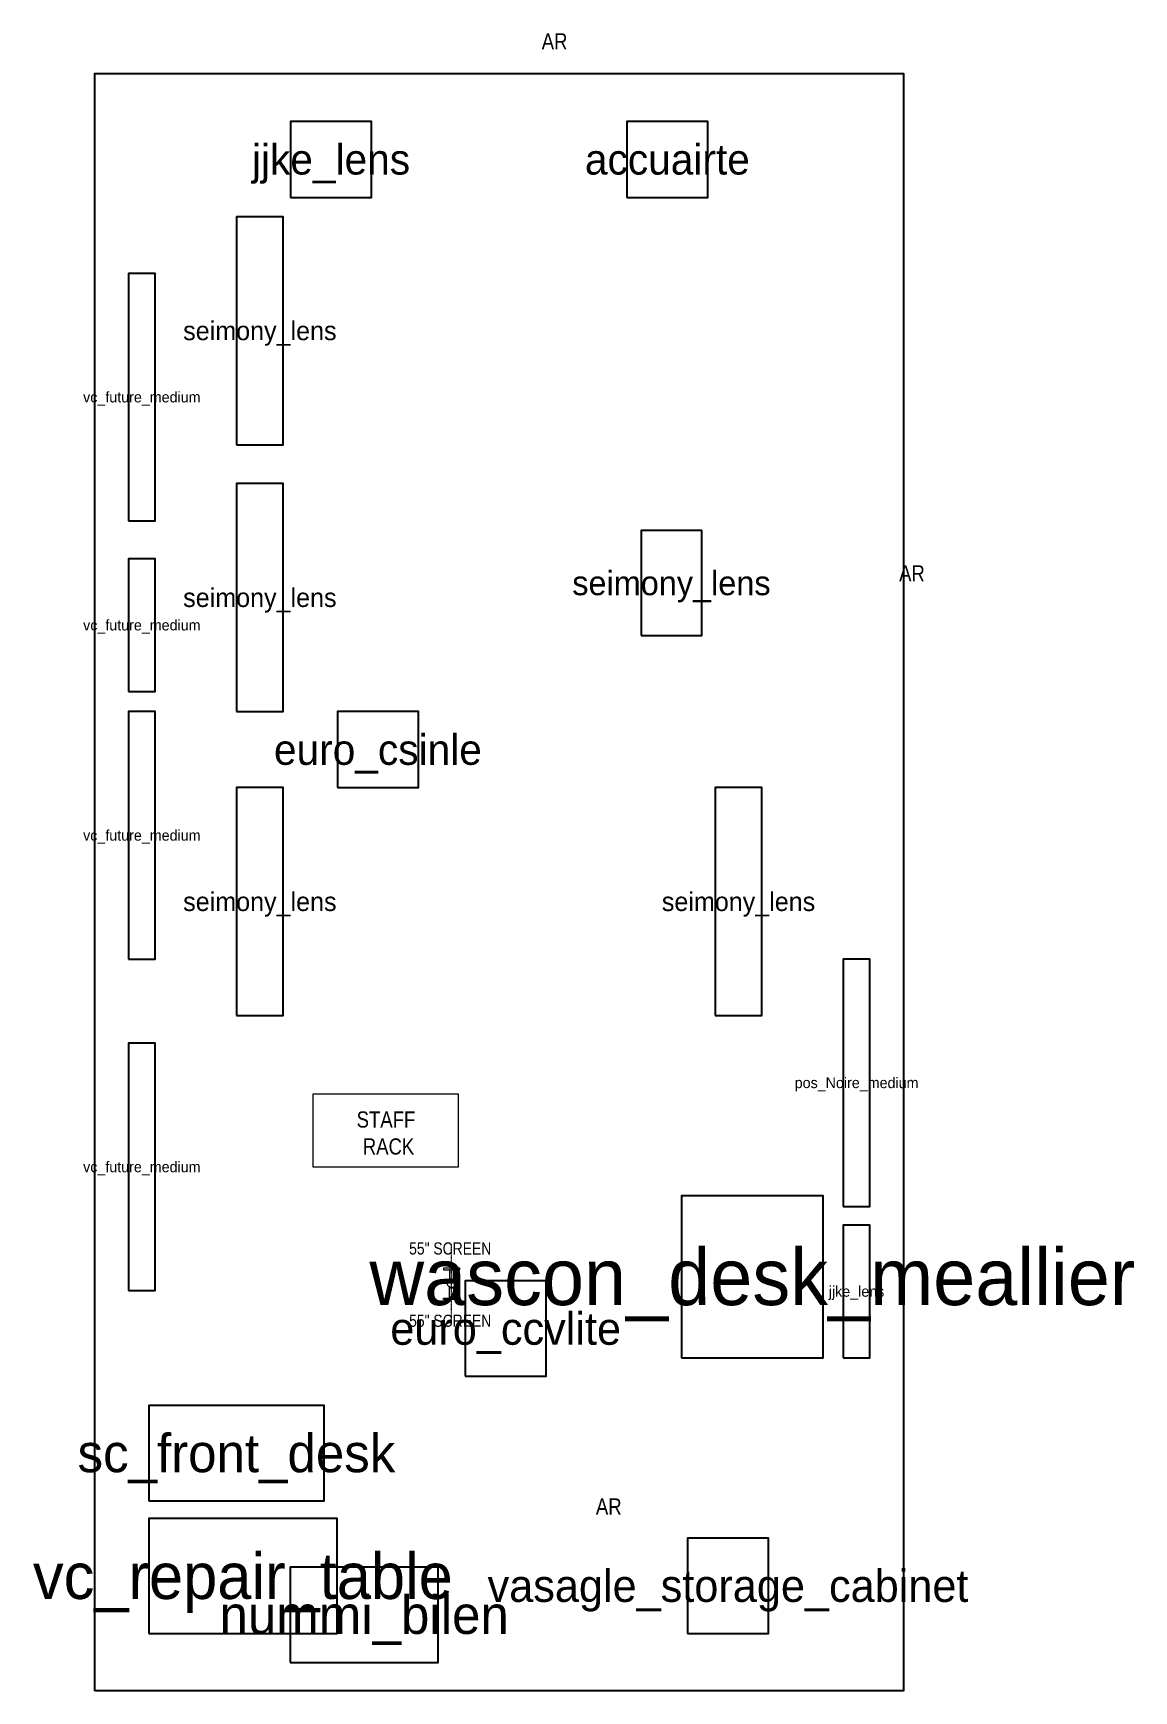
# Model space of a CAD drawing. Header units: metres. Extents: x -382 to 6425, y 0 to 10250.
import ezdxf
from ezdxf.enums import TextEntityAlignment as Align

# ---------------------------------------------------------------- set-up
doc = ezdxf.new("R2010")
doc.units = ezdxf.units.M
doc.linetypes.add('DASHDOT2', pattern=[0.5, 0.25, -0.125, 0, -0.125])
for name, color, linetype in [('FixtureLabels', 2, 'Continuous'), ('Fixtures', 3, 'Continuous'), ('FloorPlan', 1, 'Continuous')]:
    doc.layers.add(name, color=color, linetype=linetype)
for name, color, linetype, lineweight in [('I-LK FF&E', 1, 'Continuous', 9), ('I-LK IT', 3, 'Continuous', 18), ('I-LK TEXT', 31, 'Continuous', 5)]:
    doc.layers.add(name, color=color, linetype=linetype, lineweight=lineweight)
doc.styles.add('LK TXT', font='Arial Narrow.ttf')

# ---------------------------------------------------------------- blocks, each defined once
blk = doc.blocks.new('AR_1', base_point=(0, 0))
at = {"layer": 'I-LK TEXT', "color": 0, "linetype": 'Continuous', "ltscale": 3, "insert": (263, 720), "char_height": 100, "attachment_point": 1, "style": 'LK TXT'}
blk.add_mtext_dynamic_manual_height_columns('AR', width=237.44, gutter_width=12.5, heights=[0], dxfattribs=at)
blk = doc.blocks.new('SCREEN_55_1', base_point=(0, -9))
at = {"layer": 'I-LK IT', "color": 1, "linetype": 'DASHDOT2', "ltscale": 3}
blk.add_line((621, 23), (621, 512), dxfattribs=at)
at = {"layer": 'I-LK IT'}
for points in [[(671, 365), (571, 365), (571, 355), (671, 355)], [(671, 170), (571, 170), (571, 180), (671, 180)]]:
    blk.add_lwpolyline(points, close=True, dxfattribs=at)
for points in [[(633, 289), (633, 355), (608, 355), (608, 289, -0.267949), (633, 289, 1)], [(633, 246), (633, 180), (608, 180), (608, 246, 0.267949), (633, 246, -1)]]:
    blk.add_lwpolyline(points, format="xyb", dxfattribs=at)
at = {"layer": 'I-LK IT', "color": 1}
blk.add_circle((621, 268), 25, dxfattribs=at)
at = {"layer": 'I-LK TEXT', "color": 0, "linetype": 'Continuous', "ltscale": 3, "char_height": 75, "width": 783.96, "attachment_point": 5, "style": 'LK TXT'}
for insert in [(612, 486), (612, 39)]:
    blk.add_mtext('\\pxqc,t3;55" SCREEN', dxfattribs=dict(at, insert=insert))
blk = doc.blocks.new('STAFF_RACK_1', base_point=(-98, 18))
at = {"layer": 'I-LK FF&E'}
blk.add_lwpolyline([(900, 468), (0, 468), (0, 18), (900, 18)], close=True, dxfattribs=at)
at = {"layer": 'I-LK TEXT', "color": 0, "linetype": 'Continuous', "ltscale": 3, "insert": (-98, 361), "char_height": 100, "attachment_point": 1, "style": 'LK TXT'}
blk.add_mtext_dynamic_manual_height_columns('\\pxqc;STAFF\\P RACK', width=1099.49, gutter_width=1, heights=[0], dxfattribs=at)
blk = doc.blocks.new('AR_2', base_point=(0, 0))
at = {"layer": 'I-LK TEXT', "color": 0, "linetype": 'Continuous', "ltscale": 3, "insert": (263, 720), "char_height": 100, "attachment_point": 1, "style": 'LK TXT'}
blk.add_mtext_dynamic_manual_height_columns('AR', width=237.44, gutter_width=12.5, heights=[0], dxfattribs=at)
blk = doc.blocks.new('AR_3', base_point=(0, 0))
at = {"layer": 'I-LK TEXT', "color": 0, "linetype": 'Continuous', "ltscale": 3, "insert": (263, 720), "char_height": 100, "attachment_point": 1, "style": 'LK TXT'}
blk.add_mtext_dynamic_manual_height_columns('AR', width=237.44, gutter_width=12.5, heights=[0], dxfattribs=at)

msp = doc.modelspace()

# ---------------------------------------------------------------- linework, layer by layer
at = {"layer": 'Fixtures'}
for points in [[(1210, 9235), (1710, 9235), (1710, 9705), (1210, 9705)], [(3290, 9235), (3790, 9235), (3790, 9705), (3290, 9705)], [(875, 7705), (1165, 7705), (1165, 9115), (875, 9115)], [(207.5, 7235), (372.5, 7235), (372.5, 8765), (207.5, 8765)], [(875, 6055), (1165, 6055), (1165, 7465), (875, 7465)], [(3377.5, 6525), (3752.5, 6525), (3752.5, 7175), (3377.5, 7175)], [(207.5, 6180), (372.5, 6180), (372.5, 7000), (207.5, 7000)], [(207.5, 4525), (372.5, 4525), (372.5, 6055), (207.5, 6055)], [(1500, 5585), (2000, 5585), (2000, 6055), (1500, 6055)], [(875, 4175), (1165, 4175), (1165, 5585), (875, 5585)], [(3835, 4175), (4125, 4175), (4125, 5585), (3835, 5585)], [(4627.5, 2995), (4792.5, 2995), (4792.5, 4525), (4627.5, 4525)], [(207.5, 2475), (372.5, 2475), (372.5, 4005), (207.5, 4005)], [(3627.5, 2060), (4502.5, 2060), (4502.5, 3060), (3627.5, 3060)], [(4627.5, 2060), (4792.5, 2060), (4792.5, 2880), (4627.5, 2880)], [(2290, 1945), (2790, 1945), (2790, 2535), (2290, 2535)], [(332.5, 1175), (1417.5, 1175), (1417.5, 1765), (332.5, 1765)], [(332.5, 355), (1497.5, 355), (1497.5, 1065), (332.5, 1065)], [(3665, 355), (4165, 355), (4165, 945), (3665, 945)], [(1207.5, 175), (2122.5, 175), (2122.5, 765), (1207.5, 765)]]:
    msp.add_lwpolyline(points, close=True, dxfattribs=at)
at = {"layer": 'FloorPlan'}
msp.add_lwpolyline([(0, 0), (0, 10000), (5000, 10000), (5000, 0), (0, 0)], close=True, dxfattribs=at)

# ---------------------------------------------------------------- block references
for name, p in [('AR_3', (2500, 9530)), ('AR_2', (4710, 6240)), ('STAFF_RACK_1', (1250, 3240)), ('SCREEN_55_1', (1585, 2240)), ('AR_1', (2835, 470))]:
    msp.add_blockref(name, p)

# ---------------------------------------------------------------- texts
at = {"layer": 'FixtureLabels'}
for s, height, p in [('jjke_lens', 188, (1460, 9470)), ('accuairte', 188, (3540, 9470)), ('seimony_lens', 116, (1020, 8410)), ('vc_future_medium', 66, (290, 8000)), ('seimony_lens', 150, (3565, 6850)), ('seimony_lens', 116, (1020, 6760)), ('vc_future_medium', 66, (290, 6590)), ('euro_csinle', 188, (1750, 5820)), ('vc_future_medium', 66, (290, 5290)), ('seimony_lens', 116, (1020, 4880)), ('seimony_lens', 116, (3980, 4880)), ('pos_Noire_medium', 66, (4710, 3760)), ('vc_future_medium', 66, (290, 3240)), ('wascon_desk_meallier', 350, (4065, 2560)), ('jjke_lens', 66, (4710, 2470)), ('euro_ccvlite', 200, (2540, 2240)), ('sc_front_desk', 236, (875, 1470)), ('vc_repair_table', 284, (915, 710)), ('vasagle_storage_cabinet', 200, (3915, 650)), ('nummi_bilen', 236, (1665, 470))]:
    msp.add_text(s, height=height, dxfattribs=at).set_placement(p, align=Align.MIDDLE_CENTER)

doc.saveas('drawing.dxf')
